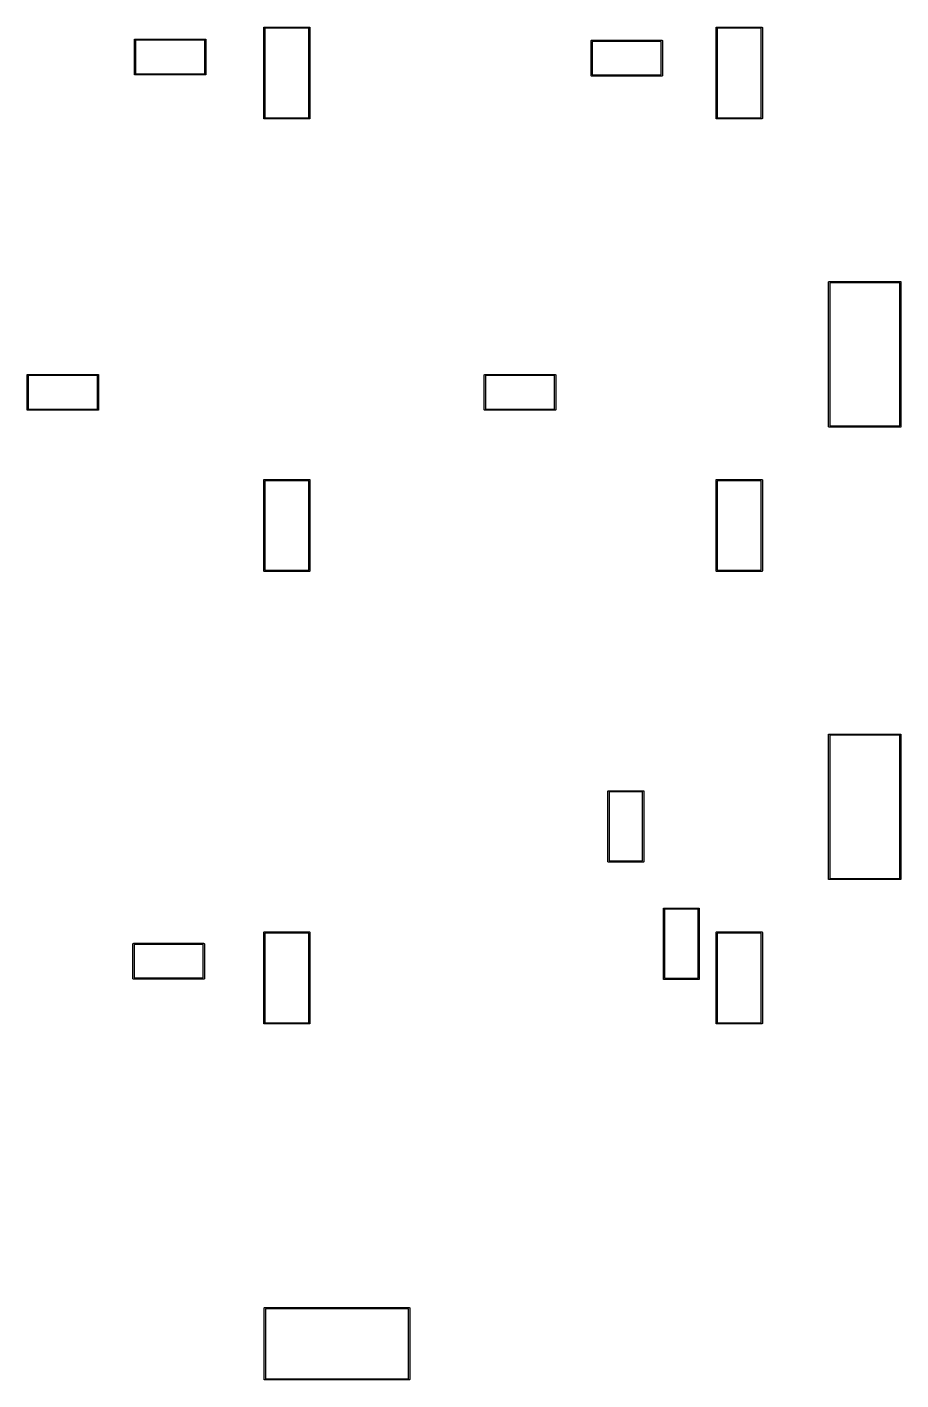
# Model space of a CAD drawing. Extents: x 41 to 131, y -189 to -66.
# Drawn here: x 94.3 to 131.1, y -188.8 to -131.9 of the extents above; entities that cross this region are included whole.
import ezdxf

# ---------------------------------------------------------------- set-up
doc = ezdxf.new("R2010")
doc.units = 0
doc.layers.add('BLACK', color=7, linetype='CONTINUOUS')

msp = doc.modelspace()

# ---------------------------------------------------------------- linework, layer by layer
at = {"layer": 'BLACK', "linetype": 'CONTINUOUS'}
for p, q in [((104.23, -131.913), (104.231, -131.908)), ((104.23, -131.914), (104.23, -131.913)), ((104.23, -135.731), (104.23, -131.914)), ((104.231, -131.908), (104.232, -131.903)), ((104.232, -131.903), (104.234, -131.899)), ((104.234, -131.899), (104.237, -131.895)), ((104.237, -131.895), (104.241, -131.892)), ((104.241, -131.892), (104.246, -131.889)), ((104.246, -131.889), (104.25, -131.888)), ((104.25, -131.888), (104.254, -131.888)), ((104.254, -131.888), (104.255, -131.888)), ((104.255, -131.888), (104.256, -131.888)), ((104.256, -131.888), (106.154, -131.888)), ((104.28, -131.938), (104.28, -135.708)), ((106.13, -131.938), (104.28, -131.938)), ((106.13, -135.708), (106.13, -131.938)), ((106.154, -131.888), (106.155, -131.888)), ((106.155, -131.888), (106.156, -131.888)), ((106.156, -131.888), (106.156, -131.888)), ((106.156, -131.888), (106.16, -131.888)), ((106.16, -131.888), (106.165, -131.889)), ((106.165, -131.889), (106.169, -131.892)), ((106.169, -131.892), (106.173, -131.895)), ((106.173, -131.895), (106.176, -131.899)), ((106.176, -131.899), (106.178, -131.903)), ((106.178, -131.903), (106.18, -131.908)), ((106.18, -131.908), (106.18, -131.913)), ((106.18, -131.913), (106.18, -131.914)), ((106.18, -131.914), (106.18, -135.732)), ((123.28, -131.913), (123.281, -131.908)), ((123.28, -131.914), (123.28, -131.913)), ((123.28, -135.731), (123.28, -131.914)), ((123.281, -131.908), (123.282, -131.903)), ((123.282, -131.903), (123.284, -131.899)), ((123.284, -131.899), (123.287, -131.895)), ((123.287, -131.895), (123.291, -131.892)), ((123.291, -131.892), (123.296, -131.889)), ((123.296, -131.889), (123.3, -131.888)), ((123.3, -131.888), (123.304, -131.888)), ((123.304, -131.888), (123.305, -131.888)), ((123.305, -131.888), (123.306, -131.888)), ((123.306, -131.888), (125.204, -131.888)), ((123.33, -131.938), (123.33, -135.708)), ((125.18, -131.938), (123.33, -131.938)), ((125.18, -135.708), (125.18, -131.938)), ((125.204, -131.888), (125.205, -131.888)), ((125.205, -131.888), (125.206, -131.888)), ((125.206, -131.888), (125.206, -131.888)), ((125.206, -131.888), (125.21, -131.888)), ((125.21, -131.888), (125.215, -131.889)), ((125.215, -131.889), (125.219, -131.892)), ((125.219, -131.892), (125.223, -131.895)), ((125.223, -131.895), (125.226, -131.899)), ((125.226, -131.899), (125.228, -131.903)), ((125.228, -131.903), (125.23, -131.908)), ((125.23, -131.908), (125.23, -131.913)), ((125.23, -131.913), (125.23, -131.914)), ((125.23, -131.914), (125.23, -135.732)), ((98.7865, -132.417), (98.787, -132.412)), ((98.7866, -132.418), (98.7865, -132.417)), ((98.7866, -133.876), (98.7866, -132.418)), ((98.787, -132.412), (98.7884, -132.407)), ((98.7884, -132.407), (98.7907, -132.403)), ((98.7907, -132.403), (98.7938, -132.399)), ((98.7938, -132.399), (98.7976, -132.396)), ((98.7976, -132.396), (98.802, -132.394)), ((98.802, -132.394), (98.8067, -132.392)), ((98.8067, -132.392), (98.8104, -132.392)), ((98.8104, -132.392), (98.8116, -132.392)), ((98.8116, -132.392), (98.8128, -132.392)), ((98.8128, -132.392), (101.77, -132.392)), ((98.8366, -132.442), (98.8366, -133.852)), ((101.747, -132.442), (98.8366, -132.442)), ((101.747, -133.852), (101.747, -132.442)), ((101.77, -132.392), (101.772, -132.392)), ((101.772, -132.392), (101.773, -132.392)), ((101.773, -132.392), (101.777, -132.392)), ((101.777, -132.392), (101.781, -132.394)), ((101.781, -132.394), (101.786, -132.396)), ((101.786, -132.396), (101.789, -132.399)), ((101.789, -132.399), (101.792, -132.403)), ((101.792, -132.403), (101.795, -132.407)), ((101.795, -132.407), (101.796, -132.412)), ((101.796, -132.412), (101.797, -132.417)), ((101.797, -132.417), (101.797, -132.418)), ((101.797, -132.418), (101.797, -133.876)), ((118.015, -132.463), (118.016, -132.458)), ((118.015, -132.468), (118.015, -132.463)), ((118.015, -132.469), (118.015, -132.468)), ((118.015, -133.926), (118.015, -132.469)), ((118.016, -132.458), (118.019, -132.454)), ((118.019, -132.454), (118.022, -132.45)), ((118.022, -132.45), (118.026, -132.447)), ((118.026, -132.447), (118.03, -132.444)), ((118.03, -132.444), (118.035, -132.443)), ((118.035, -132.443), (118.038, -132.443)), ((118.038, -132.443), (118.04, -132.442)), ((118.04, -132.442), (118.041, -132.443)), ((118.041, -132.443), (120.998, -132.443)), ((118.065, -132.493), (118.065, -133.903)), ((120.975, -132.493), (118.065, -132.493)), ((120.975, -133.903), (120.975, -132.493)), ((120.998, -132.443), (121, -132.442)), ((121, -132.442), (121.001, -132.443)), ((121.001, -132.443), (121.005, -132.443)), ((121.005, -132.443), (121.009, -132.444)), ((121.009, -132.444), (121.014, -132.447)), ((121.014, -132.447), (121.017, -132.45)), ((121.017, -132.45), (121.021, -132.454)), ((121.021, -132.454), (121.023, -132.458)), ((121.023, -132.458), (121.024, -132.463)), ((121.024, -132.463), (121.025, -132.468)), ((121.025, -132.468), (121.025, -132.469)), ((121.025, -132.469), (121.025, -133.926)), ((98.8366, -133.852), (101.747, -133.852)), ((98.7865, -133.877), (98.7866, -133.876)), ((98.787, -133.882), (98.7865, -133.877)), ((98.7884, -133.886), (98.787, -133.882)), ((98.7907, -133.891), (98.7884, -133.886)), ((98.7938, -133.895), (98.7907, -133.891)), ((98.7976, -133.898), (98.7938, -133.895)), ((98.802, -133.9), (98.7976, -133.898)), ((98.8067, -133.901), (98.802, -133.9)), ((98.8104, -133.902), (98.8067, -133.901)), ((98.8116, -133.902), (98.8104, -133.902)), ((98.8104, -133.902), (98.8104, -133.902)), ((98.8128, -133.902), (98.8116, -133.902)), ((101.77, -133.902), (98.8128, -133.902)), ((101.772, -133.902), (101.77, -133.902)), ((101.773, -133.902), (101.772, -133.902)), ((101.777, -133.901), (101.773, -133.902)), ((101.773, -133.902), (101.773, -133.902)), ((101.781, -133.9), (101.777, -133.901)), ((101.786, -133.898), (101.781, -133.9)), ((101.789, -133.895), (101.786, -133.898)), ((101.792, -133.891), (101.789, -133.895)), ((101.795, -133.886), (101.792, -133.891)), ((101.796, -133.882), (101.795, -133.886)), ((101.797, -133.877), (101.796, -133.882)), ((101.797, -133.876), (101.797, -133.877)), ((118.015, -133.928), (118.015, -133.926)), ((118.015, -133.933), (118.015, -133.928)), ((118.016, -133.937), (118.015, -133.933)), ((118.019, -133.942), (118.016, -133.937)), ((118.022, -133.945), (118.019, -133.942)), ((118.026, -133.948), (118.022, -133.945)), ((118.03, -133.951), (118.026, -133.948)), ((118.035, -133.952), (118.03, -133.951)), ((118.038, -133.953), (118.035, -133.952)), ((118.04, -133.953), (118.038, -133.953)), ((118.038, -133.953), (118.038, -133.953)), ((118.041, -133.953), (118.04, -133.953)), ((120.998, -133.953), (118.041, -133.953)), ((118.065, -133.903), (120.975, -133.903)), ((121, -133.953), (120.998, -133.953)), ((121.001, -133.953), (121, -133.953)), ((121.005, -133.952), (121.001, -133.953)), ((121.001, -133.953), (121.001, -133.953)), ((121.009, -133.951), (121.005, -133.952)), ((121.014, -133.948), (121.009, -133.951)), ((121.017, -133.945), (121.014, -133.948)), ((121.021, -133.942), (121.017, -133.945)), ((121.023, -133.937), (121.021, -133.942)), ((121.024, -133.933), (121.023, -133.937)), ((121.025, -133.928), (121.024, -133.933)), ((121.025, -133.926), (121.025, -133.928)), ((104.23, -135.733), (104.23, -135.731)), ((104.231, -135.738), (104.23, -135.733)), ((104.232, -135.742), (104.231, -135.738)), ((104.234, -135.747), (104.232, -135.742)), ((104.237, -135.75), (104.234, -135.747)), ((104.241, -135.754), (104.237, -135.75)), ((104.246, -135.756), (104.241, -135.754)), ((104.25, -135.757), (104.246, -135.756)), ((104.254, -135.758), (104.25, -135.757)), ((104.255, -135.758), (104.254, -135.758)), ((104.254, -135.758), (104.254, -135.758)), ((104.256, -135.758), (104.255, -135.758)), ((106.154, -135.758), (104.256, -135.758)), ((104.28, -135.708), (106.13, -135.708)), ((106.155, -135.758), (106.154, -135.758)), ((106.16, -135.757), (106.155, -135.758)), ((106.165, -135.756), (106.16, -135.757)), ((106.169, -135.754), (106.165, -135.756)), ((106.173, -135.75), (106.169, -135.754)), ((106.176, -135.747), (106.173, -135.75)), ((106.178, -135.742), (106.176, -135.747)), ((106.18, -135.738), (106.178, -135.742)), ((106.18, -135.732), (106.18, -135.733)), ((106.18, -135.733), (106.18, -135.733)), ((106.18, -135.733), (106.18, -135.734)), ((106.18, -135.734), (106.18, -135.738)), ((123.28, -135.733), (123.28, -135.731)), ((123.281, -135.738), (123.28, -135.733)), ((123.282, -135.742), (123.281, -135.738)), ((123.284, -135.747), (123.282, -135.742)), ((123.287, -135.75), (123.284, -135.747)), ((123.291, -135.754), (123.287, -135.75)), ((123.296, -135.756), (123.291, -135.754)), ((123.3, -135.757), (123.296, -135.756)), ((123.304, -135.758), (123.3, -135.757)), ((123.305, -135.758), (123.304, -135.758)), ((123.304, -135.758), (123.304, -135.758)), ((123.306, -135.758), (123.305, -135.758)), ((125.204, -135.758), (123.306, -135.758)), ((123.33, -135.708), (125.18, -135.708)), ((125.205, -135.758), (125.204, -135.758)), ((125.21, -135.757), (125.205, -135.758)), ((125.215, -135.756), (125.21, -135.757)), ((125.219, -135.754), (125.215, -135.756)), ((125.223, -135.75), (125.219, -135.754)), ((125.226, -135.747), (125.223, -135.75)), ((125.228, -135.742), (125.226, -135.747)), ((125.23, -135.738), (125.228, -135.742)), ((125.23, -135.732), (125.23, -135.733)), ((125.23, -135.733), (125.23, -135.733)), ((125.23, -135.733), (125.23, -135.734)), ((125.23, -135.734), (125.23, -135.738)), ((128.015, -142.624), (128.017, -142.619)), ((128.015, -142.629), (128.015, -142.624)), ((128.015, -142.63), (128.015, -142.629)), ((128.015, -148.708), (128.015, -142.63)), ((128.017, -142.619), (128.019, -142.615)), ((128.019, -142.615), (128.022, -142.611)), ((128.022, -142.611), (128.026, -142.608)), ((128.026, -142.608), (128.03, -142.606)), ((128.03, -142.606), (128.035, -142.604)), ((128.035, -142.604), (128.039, -142.604)), ((128.039, -142.604), (128.039, -142.604)), ((128.039, -142.604), (128.04, -142.604)), ((128.04, -142.604), (128.041, -142.604)), ((128.041, -142.604), (131.039, -142.604)), ((128.065, -142.654), (128.065, -148.684)), ((131.015, -142.654), (128.065, -142.654)), ((131.015, -148.684), (131.015, -142.654)), ((131.039, -142.604), (131.04, -142.604)), ((131.04, -142.604), (131.041, -142.604)), ((131.041, -142.604), (131.045, -142.604)), ((131.045, -142.604), (131.05, -142.606)), ((131.05, -142.606), (131.054, -142.608)), ((131.054, -142.608), (131.058, -142.611)), ((131.058, -142.611), (131.061, -142.615)), ((131.061, -142.615), (131.063, -142.619)), ((131.063, -142.619), (131.065, -142.624)), ((131.065, -142.624), (131.065, -142.629)), ((131.065, -142.629), (131.065, -142.63)), ((131.065, -142.63), (131.065, -148.708)), ((94.2659, -146.539), (94.2664, -146.534)), ((94.266, -146.54), (94.2659, -146.539)), ((94.266, -147.998), (94.266, -146.54)), ((94.2664, -146.534), (94.2678, -146.53)), ((94.2678, -146.53), (94.2701, -146.525)), ((94.2701, -146.525), (94.2732, -146.521)), ((94.2732, -146.521), (94.277, -146.518)), ((94.277, -146.518), (94.2814, -146.516)), ((94.2814, -146.516), (94.2861, -146.515)), ((94.2861, -146.515), (94.2898, -146.514)), ((94.2898, -146.514), (94.291, -146.514)), ((94.291, -146.514), (94.2922, -146.514)), ((94.2922, -146.514), (97.2498, -146.514)), ((94.316, -146.564), (94.316, -147.974)), ((97.226, -146.564), (94.316, -146.564)), ((97.226, -147.974), (97.226, -146.564)), ((97.2498, -146.514), (97.251, -146.514)), ((97.251, -146.514), (97.2522, -146.514)), ((97.2522, -146.514), (97.2559, -146.515)), ((97.2559, -146.515), (97.2606, -146.516)), ((97.2606, -146.516), (97.265, -146.518)), ((97.265, -146.518), (97.2688, -146.521)), ((97.2688, -146.521), (97.2719, -146.525)), ((97.2719, -146.525), (97.2742, -146.53)), ((97.2742, -146.53), (97.2756, -146.534)), ((97.2756, -146.534), (97.2761, -146.539)), ((97.2761, -146.539), (97.276, -146.54)), ((97.276, -146.54), (97.276, -147.998)), ((113.519, -146.539), (113.52, -146.534)), ((113.519, -146.54), (113.519, -146.539)), ((113.519, -147.998), (113.519, -146.54)), ((113.52, -146.534), (113.521, -146.53)), ((113.521, -146.53), (113.523, -146.525)), ((113.523, -146.525), (113.526, -146.521)), ((113.526, -146.521), (113.53, -146.518)), ((113.53, -146.518), (113.535, -146.516)), ((113.535, -146.516), (113.539, -146.515)), ((113.539, -146.515), (113.543, -146.514)), ((113.543, -146.514), (113.544, -146.514)), ((113.544, -146.514), (113.545, -146.514)), ((113.545, -146.514), (116.503, -146.514)), ((113.569, -146.564), (113.569, -147.974)), ((116.479, -146.564), (113.569, -146.564)), ((116.479, -147.974), (116.479, -146.564)), ((116.503, -146.514), (116.504, -146.514)), ((116.504, -146.514), (116.505, -146.514)), ((116.505, -146.514), (116.509, -146.515)), ((116.509, -146.515), (116.514, -146.516)), ((116.514, -146.516), (116.518, -146.518)), ((116.518, -146.518), (116.522, -146.521)), ((116.522, -146.521), (116.525, -146.525)), ((116.525, -146.525), (116.527, -146.53)), ((116.527, -146.53), (116.529, -146.534)), ((116.529, -146.534), (116.529, -146.539)), ((116.529, -146.539), (116.529, -146.54)), ((116.529, -146.54), (116.529, -147.998)), ((94.2659, -147.999), (94.266, -147.998)), ((94.2664, -148.004), (94.2659, -147.999)), ((94.2678, -148.009), (94.2664, -148.004)), ((94.2701, -148.013), (94.2678, -148.009)), ((94.2732, -148.017), (94.2701, -148.013)), ((94.277, -148.02), (94.2732, -148.017)), ((94.2814, -148.022), (94.277, -148.02)), ((94.2861, -148.024), (94.2814, -148.022)), ((94.2898, -148.024), (94.2861, -148.024)), ((94.291, -148.024), (94.2898, -148.024)), ((94.2898, -148.024), (94.2898, -148.024)), ((94.2922, -148.024), (94.291, -148.024)), ((97.2498, -148.024), (94.2922, -148.024)), ((94.316, -147.974), (97.226, -147.974)), ((97.251, -148.024), (97.2498, -148.024)), ((97.2522, -148.024), (97.251, -148.024)), ((97.2559, -148.024), (97.2522, -148.024)), ((97.2522, -148.024), (97.2522, -148.024)), ((97.2606, -148.022), (97.2559, -148.024)), ((97.265, -148.02), (97.2606, -148.022)), ((97.2688, -148.017), (97.265, -148.02)), ((97.2719, -148.013), (97.2688, -148.017)), ((97.2742, -148.009), (97.2719, -148.013)), ((97.2756, -148.004), (97.2742, -148.009)), ((97.2761, -147.999), (97.2756, -148.004)), ((97.276, -147.998), (97.2761, -147.999)), ((113.519, -147.999), (113.519, -147.998)), ((113.52, -148.004), (113.519, -147.999)), ((113.521, -148.009), (113.52, -148.004)), ((113.523, -148.013), (113.521, -148.009)), ((113.526, -148.017), (113.523, -148.013)), ((113.53, -148.02), (113.526, -148.017)), ((113.535, -148.022), (113.53, -148.02)), ((113.539, -148.024), (113.535, -148.022)), ((113.543, -148.024), (113.539, -148.024)), ((113.544, -148.024), (113.543, -148.024)), ((113.543, -148.024), (113.543, -148.024)), ((113.545, -148.024), (113.544, -148.024)), ((116.503, -148.024), (113.545, -148.024)), ((113.569, -147.974), (116.479, -147.974)), ((116.504, -148.024), (116.503, -148.024)), ((116.505, -148.024), (116.504, -148.024)), ((116.509, -148.024), (116.505, -148.024)), ((116.505, -148.024), (116.505, -148.024)), ((116.514, -148.022), (116.509, -148.024)), ((116.518, -148.02), (116.514, -148.022)), ((116.522, -148.017), (116.518, -148.02)), ((116.525, -148.013), (116.522, -148.017)), ((116.527, -148.009), (116.525, -148.013)), ((116.529, -148.004), (116.527, -148.009)), ((116.529, -147.998), (116.529, -147.999)), ((116.529, -147.999), (116.529, -148.004)), ((128.015, -148.709), (128.015, -148.708)), ((128.015, -148.714), (128.015, -148.709)), ((128.017, -148.719), (128.015, -148.714)), ((128.019, -148.723), (128.017, -148.719)), ((128.022, -148.727), (128.019, -148.723)), ((128.026, -148.73), (128.022, -148.727)), ((128.03, -148.732), (128.026, -148.73)), ((128.035, -148.734), (128.03, -148.732)), ((128.04, -148.734), (128.035, -148.734)), ((128.041, -148.734), (128.04, -148.734)), ((131.039, -148.734), (128.041, -148.734)), ((128.065, -148.684), (131.015, -148.684)), ((131.04, -148.734), (131.039, -148.734)), ((131.041, -148.734), (131.04, -148.734)), ((131.045, -148.734), (131.041, -148.734)), ((131.041, -148.734), (131.041, -148.734)), ((131.05, -148.732), (131.045, -148.734)), ((131.054, -148.73), (131.05, -148.732)), ((131.058, -148.727), (131.054, -148.73)), ((131.061, -148.723), (131.058, -148.727)), ((131.063, -148.719), (131.061, -148.723)), ((131.065, -148.714), (131.063, -148.719)), ((131.065, -148.708), (131.065, -148.709)), ((131.065, -148.709), (131.065, -148.714)), ((104.232, -150.953), (104.234, -150.949)), ((104.234, -150.949), (104.237, -150.945)), ((104.237, -150.945), (104.241, -150.942)), ((104.241, -150.942), (104.246, -150.939)), ((104.246, -150.939), (104.25, -150.938)), ((104.25, -150.938), (104.254, -150.938)), ((104.254, -150.938), (104.255, -150.938)), ((104.255, -150.938), (104.256, -150.938)), ((104.256, -150.938), (106.154, -150.938)), ((106.154, -150.938), (106.155, -150.938)), ((106.155, -150.938), (106.156, -150.938)), ((106.156, -150.938), (106.156, -150.938)), ((106.156, -150.938), (106.16, -150.938)), ((106.16, -150.938), (106.165, -150.939)), ((106.165, -150.939), (106.169, -150.942)), ((106.169, -150.942), (106.173, -150.945)), ((106.173, -150.945), (106.176, -150.949)), ((106.176, -150.949), (106.178, -150.953)), ((123.282, -150.953), (123.284, -150.949)), ((123.284, -150.949), (123.287, -150.945)), ((123.287, -150.945), (123.291, -150.942)), ((123.291, -150.942), (123.296, -150.939)), ((123.296, -150.939), (123.3, -150.938)), ((123.3, -150.938), (123.304, -150.938)), ((123.304, -150.938), (123.305, -150.938)), ((123.305, -150.938), (123.306, -150.938)), ((123.306, -150.938), (125.204, -150.938)), ((125.204, -150.938), (125.205, -150.938)), ((125.205, -150.938), (125.206, -150.938)), ((125.206, -150.938), (125.206, -150.938)), ((125.206, -150.938), (125.21, -150.938)), ((125.21, -150.938), (125.215, -150.939)), ((125.215, -150.939), (125.219, -150.942)), ((125.219, -150.942), (125.223, -150.945)), ((125.223, -150.945), (125.226, -150.949)), ((125.226, -150.949), (125.228, -150.953)), ((104.23, -150.963), (104.231, -150.958)), ((104.23, -150.964), (104.23, -150.963)), ((104.23, -154.781), (104.23, -150.964)), ((104.231, -150.958), (104.232, -150.953)), ((104.28, -150.988), (104.28, -154.758)), ((106.13, -150.988), (104.28, -150.988)), ((106.13, -154.758), (106.13, -150.988)), ((106.178, -150.953), (106.18, -150.958)), ((106.18, -150.958), (106.18, -150.963)), ((106.18, -150.963), (106.18, -150.964)), ((106.18, -150.964), (106.18, -154.782)), ((123.28, -150.963), (123.281, -150.958)), ((123.28, -150.964), (123.28, -150.963)), ((123.28, -154.781), (123.28, -150.964)), ((123.281, -150.958), (123.282, -150.953)), ((123.33, -150.988), (123.33, -154.758)), ((125.18, -150.988), (123.33, -150.988)), ((125.18, -154.758), (125.18, -150.988)), ((125.228, -150.953), (125.23, -150.958)), ((125.23, -150.958), (125.23, -150.963)), ((125.23, -150.963), (125.23, -150.964)), ((125.23, -150.964), (125.23, -154.782)), ((104.23, -154.783), (104.23, -154.781)), ((104.231, -154.788), (104.23, -154.783)), ((104.232, -154.792), (104.231, -154.788)), ((104.234, -154.797), (104.232, -154.792)), ((104.237, -154.8), (104.234, -154.797)), ((104.241, -154.804), (104.237, -154.8)), ((104.246, -154.806), (104.241, -154.804)), ((104.25, -154.807), (104.246, -154.806)), ((104.254, -154.808), (104.25, -154.807)), ((104.255, -154.808), (104.254, -154.808)), ((104.254, -154.808), (104.254, -154.808)), ((104.256, -154.808), (104.255, -154.808)), ((106.154, -154.808), (104.256, -154.808)), ((104.28, -154.758), (106.13, -154.758)), ((106.155, -154.808), (106.154, -154.808)), ((106.16, -154.807), (106.155, -154.808)), ((106.165, -154.806), (106.16, -154.807)), ((106.169, -154.804), (106.165, -154.806)), ((106.173, -154.8), (106.169, -154.804)), ((106.176, -154.797), (106.173, -154.8)), ((106.178, -154.792), (106.176, -154.797)), ((106.18, -154.788), (106.178, -154.792)), ((106.18, -154.782), (106.18, -154.783)), ((106.18, -154.783), (106.18, -154.783)), ((106.18, -154.783), (106.18, -154.784)), ((106.18, -154.784), (106.18, -154.788)), ((123.28, -154.783), (123.28, -154.781)), ((123.281, -154.788), (123.28, -154.783)), ((123.282, -154.792), (123.281, -154.788)), ((123.284, -154.797), (123.282, -154.792)), ((123.287, -154.8), (123.284, -154.797)), ((123.291, -154.804), (123.287, -154.8)), ((123.296, -154.806), (123.291, -154.804)), ((123.3, -154.807), (123.296, -154.806)), ((123.304, -154.808), (123.3, -154.807)), ((123.305, -154.808), (123.304, -154.808)), ((123.304, -154.808), (123.304, -154.808)), ((123.306, -154.808), (123.305, -154.808)), ((125.204, -154.808), (123.306, -154.808)), ((123.33, -154.758), (125.18, -154.758)), ((125.205, -154.808), (125.204, -154.808)), ((125.21, -154.807), (125.205, -154.808)), ((125.215, -154.806), (125.21, -154.807)), ((125.219, -154.804), (125.215, -154.806)), ((125.223, -154.8), (125.219, -154.804)), ((125.226, -154.797), (125.223, -154.8)), ((125.228, -154.792), (125.226, -154.797)), ((125.23, -154.788), (125.228, -154.792)), ((125.23, -154.782), (125.23, -154.783)), ((125.23, -154.783), (125.23, -154.783)), ((125.23, -154.783), (125.23, -154.784)), ((125.23, -154.784), (125.23, -154.788)), ((128.015, -161.674), (128.017, -161.669)), ((128.015, -161.679), (128.015, -161.674)), ((128.015, -161.68), (128.015, -161.679)), ((128.015, -167.758), (128.015, -161.68)), ((128.017, -161.669), (128.019, -161.665)), ((128.019, -161.665), (128.022, -161.661)), ((128.022, -161.661), (128.026, -161.658)), ((128.026, -161.658), (128.03, -161.656)), ((128.03, -161.656), (128.035, -161.654)), ((128.035, -161.654), (128.039, -161.654)), ((128.039, -161.654), (128.039, -161.654)), ((128.039, -161.654), (128.04, -161.654)), ((128.04, -161.654), (128.041, -161.654)), ((128.041, -161.654), (131.039, -161.654)), ((128.065, -161.704), (128.065, -167.734)), ((131.015, -161.704), (128.065, -161.704)), ((131.015, -167.734), (131.015, -161.704)), ((131.039, -161.654), (131.04, -161.654)), ((131.04, -161.654), (131.041, -161.654)), ((131.041, -161.654), (131.045, -161.654)), ((131.045, -161.654), (131.05, -161.656)), ((131.05, -161.656), (131.054, -161.658)), ((131.054, -161.658), (131.058, -161.661)), ((131.058, -161.661), (131.061, -161.665)), ((131.061, -161.665), (131.063, -161.669)), ((131.063, -161.669), (131.065, -161.674)), ((131.065, -161.674), (131.065, -161.679)), ((131.065, -161.679), (131.065, -161.68)), ((131.065, -161.68), (131.065, -167.758)), ((118.731, -164.051), (118.734, -164.047)), ((118.734, -164.047), (118.738, -164.044)), ((118.738, -164.044), (118.742, -164.042)), ((118.742, -164.042), (118.747, -164.04)), ((118.747, -164.04), (118.75, -164.04)), ((118.75, -164.04), (118.752, -164.04)), ((118.752, -164.04), (118.753, -164.04)), ((118.753, -164.04), (120.21, -164.04)), ((120.21, -164.04), (120.212, -164.04)), ((120.212, -164.04), (120.213, -164.04)), ((120.213, -164.04), (120.217, -164.04)), ((120.217, -164.04), (120.221, -164.042)), ((120.221, -164.042), (120.226, -164.044)), ((120.226, -164.044), (120.229, -164.047)), ((120.229, -164.047), (120.232, -164.051)), ((118.726, -164.065), (118.727, -164.06)), ((118.727, -164.066), (118.726, -164.065)), ((118.727, -164.06), (118.728, -164.055)), ((118.727, -167.024), (118.727, -164.066)), ((118.728, -164.055), (118.731, -164.051)), ((118.777, -164.09), (118.777, -167)), ((120.187, -164.09), (118.777, -164.09)), ((120.187, -167), (120.187, -164.09)), ((120.232, -164.051), (120.235, -164.055)), ((120.235, -164.055), (120.236, -164.06)), ((120.236, -164.06), (120.237, -164.065)), ((120.237, -164.065), (120.237, -164.066)), ((120.237, -164.066), (120.237, -167.024)), ((118.726, -167.025), (118.727, -167.024)), ((118.727, -167.03), (118.726, -167.025)), ((118.728, -167.035), (118.727, -167.03)), ((118.731, -167.039), (118.728, -167.035)), ((118.734, -167.043), (118.731, -167.039)), ((118.738, -167.046), (118.734, -167.043)), ((118.742, -167.048), (118.738, -167.046)), ((118.747, -167.05), (118.742, -167.048)), ((118.75, -167.05), (118.747, -167.05)), ((118.752, -167.05), (118.75, -167.05)), ((118.75, -167.05), (118.75, -167.05)), ((118.753, -167.05), (118.752, -167.05)), ((120.21, -167.05), (118.753, -167.05)), ((118.777, -167), (120.187, -167)), ((120.212, -167.05), (120.21, -167.05)), ((120.213, -167.05), (120.212, -167.05)), ((120.217, -167.05), (120.213, -167.05)), ((120.213, -167.05), (120.213, -167.05)), ((120.221, -167.048), (120.217, -167.05)), ((120.226, -167.046), (120.221, -167.048)), ((120.229, -167.043), (120.226, -167.046)), ((120.232, -167.039), (120.229, -167.043)), ((120.235, -167.035), (120.232, -167.039)), ((120.236, -167.03), (120.235, -167.035)), ((120.237, -167.025), (120.236, -167.03)), ((120.237, -167.024), (120.237, -167.025)), ((128.015, -167.759), (128.015, -167.758)), ((128.015, -167.764), (128.015, -167.759)), ((128.017, -167.769), (128.015, -167.764)), ((128.019, -167.773), (128.017, -167.769)), ((128.022, -167.777), (128.019, -167.773)), ((128.026, -167.78), (128.022, -167.777)), ((128.03, -167.782), (128.026, -167.78)), ((128.035, -167.784), (128.03, -167.782)), ((128.04, -167.784), (128.035, -167.784)), ((128.041, -167.784), (128.04, -167.784)), ((131.039, -167.784), (128.041, -167.784)), ((128.065, -167.734), (131.015, -167.734)), ((131.04, -167.784), (131.039, -167.784)), ((131.041, -167.784), (131.04, -167.784)), ((131.045, -167.784), (131.041, -167.784)), ((131.041, -167.784), (131.041, -167.784)), ((131.05, -167.782), (131.045, -167.784)), ((131.054, -167.78), (131.05, -167.782)), ((131.058, -167.777), (131.054, -167.78)), ((131.061, -167.773), (131.058, -167.777)), ((131.063, -167.769), (131.061, -167.773)), ((131.065, -167.764), (131.063, -167.769)), ((131.065, -167.758), (131.065, -167.759)), ((131.065, -167.759), (131.065, -167.764)), ((121.063, -169.005), (121.064, -169)), ((121.063, -169.006), (121.063, -169.005)), ((121.063, -171.964), (121.063, -169.006)), ((121.064, -169), (121.065, -168.995)), ((121.065, -168.995), (121.068, -168.991)), ((121.068, -168.991), (121.071, -168.987)), ((121.071, -168.987), (121.074, -168.984)), ((121.074, -168.984), (121.079, -168.982)), ((121.079, -168.982), (121.083, -168.98)), ((121.083, -168.98), (121.087, -168.98)), ((121.087, -168.98), (121.088, -168.98)), ((121.088, -168.98), (121.09, -168.98)), ((121.09, -168.98), (122.547, -168.98)), ((121.113, -169.03), (121.113, -171.94)), ((122.523, -169.03), (121.113, -169.03)), ((122.523, -171.94), (122.523, -169.03)), ((122.547, -168.98), (122.548, -168.98)), ((122.548, -168.98), (122.55, -168.98)), ((122.55, -168.98), (122.553, -168.98)), ((122.553, -168.98), (122.558, -168.982)), ((122.558, -168.982), (122.562, -168.984)), ((122.562, -168.984), (122.566, -168.987)), ((122.566, -168.987), (122.569, -168.991)), ((122.569, -168.991), (122.572, -168.995)), ((122.572, -168.995), (122.573, -169)), ((122.573, -169), (122.574, -169.005)), ((122.574, -169.005), (122.573, -169.006)), ((122.573, -169.006), (122.573, -171.964)), ((104.23, -170.013), (104.231, -170.008)), ((104.23, -170.014), (104.23, -170.013)), ((104.23, -173.831), (104.23, -170.014)), ((104.231, -170.008), (104.232, -170.003)), ((104.232, -170.003), (104.234, -169.999)), ((104.234, -169.999), (104.237, -169.995)), ((104.237, -169.995), (104.241, -169.992)), ((104.241, -169.992), (104.246, -169.989)), ((104.246, -169.989), (104.25, -169.988)), ((104.25, -169.988), (104.254, -169.988)), ((104.254, -169.988), (104.255, -169.988)), ((104.255, -169.988), (104.256, -169.988)), ((104.256, -169.988), (106.154, -169.988)), ((104.28, -170.038), (104.28, -173.808)), ((106.13, -170.038), (104.28, -170.038)), ((106.13, -173.808), (106.13, -170.038)), ((106.154, -169.988), (106.155, -169.988)), ((106.155, -169.988), (106.156, -169.988)), ((106.156, -169.988), (106.156, -169.988)), ((106.156, -169.988), (106.16, -169.988)), ((106.16, -169.988), (106.165, -169.989)), ((106.165, -169.989), (106.169, -169.992)), ((106.169, -169.992), (106.173, -169.995)), ((106.173, -169.995), (106.176, -169.999)), ((106.176, -169.999), (106.178, -170.003)), ((106.178, -170.003), (106.18, -170.008)), ((106.18, -170.008), (106.18, -170.013)), ((106.18, -170.013), (106.18, -170.014)), ((106.18, -170.014), (106.18, -173.832)), ((123.28, -170.013), (123.281, -170.008)), ((123.28, -170.014), (123.28, -170.013)), ((123.28, -173.831), (123.28, -170.014)), ((123.281, -170.008), (123.282, -170.003)), ((123.282, -170.003), (123.284, -169.999)), ((123.284, -169.999), (123.287, -169.995)), ((123.287, -169.995), (123.291, -169.992)), ((123.291, -169.992), (123.296, -169.989)), ((123.296, -169.989), (123.3, -169.988)), ((123.3, -169.988), (123.304, -169.988)), ((123.304, -169.988), (123.305, -169.988)), ((123.305, -169.988), (123.306, -169.988)), ((123.306, -169.988), (125.204, -169.988)), ((123.33, -170.038), (123.33, -173.808)), ((125.18, -170.038), (123.33, -170.038)), ((125.18, -173.808), (125.18, -170.038)), ((125.204, -169.988), (125.205, -169.988)), ((125.205, -169.988), (125.206, -169.988)), ((125.206, -169.988), (125.206, -169.988)), ((125.206, -169.988), (125.21, -169.988)), ((125.21, -169.988), (125.215, -169.989)), ((125.215, -169.989), (125.219, -169.992)), ((125.219, -169.992), (125.223, -169.995)), ((125.223, -169.995), (125.226, -169.999)), ((125.226, -169.999), (125.228, -170.003)), ((125.228, -170.003), (125.23, -170.008)), ((125.23, -170.008), (125.23, -170.013)), ((125.23, -170.013), (125.23, -170.014)), ((125.23, -170.014), (125.23, -173.832)), ((98.7233, -170.491), (98.7238, -170.486)), ((98.7234, -170.493), (98.7233, -170.491)), ((98.7234, -171.95), (98.7234, -170.493)), ((98.7238, -170.486), (98.7252, -170.482)), ((98.7252, -170.482), (98.7275, -170.477)), ((98.7275, -170.477), (98.7306, -170.474)), ((98.7306, -170.474), (98.7344, -170.471)), ((98.7344, -170.471), (98.7388, -170.468)), ((98.7388, -170.468), (98.7435, -170.467)), ((98.7435, -170.467), (98.7472, -170.466)), ((98.7472, -170.466), (98.7484, -170.466)), ((98.7484, -170.466), (98.7496, -170.466)), ((98.7496, -170.466), (101.707, -170.466)), ((98.7734, -170.516), (98.7734, -171.926)), ((101.683, -170.516), (98.7734, -170.516)), ((101.683, -171.926), (101.683, -170.516)), ((101.707, -170.466), (101.708, -170.466)), ((101.708, -170.466), (101.71, -170.466)), ((101.71, -170.466), (101.713, -170.467)), ((101.713, -170.467), (101.718, -170.468)), ((101.718, -170.468), (101.722, -170.471)), ((101.722, -170.471), (101.726, -170.474)), ((101.726, -170.474), (101.729, -170.477)), ((101.729, -170.477), (101.732, -170.482)), ((101.732, -170.482), (101.733, -170.486)), ((101.733, -170.486), (101.734, -170.491)), ((101.734, -170.491), (101.733, -170.493)), ((101.733, -170.493), (101.733, -171.95)), ((98.7233, -171.951), (98.7234, -171.95)), ((98.7238, -171.956), (98.7233, -171.951)), ((98.7252, -171.961), (98.7238, -171.956)), ((98.7275, -171.965), (98.7252, -171.961)), ((98.7306, -171.969), (98.7275, -171.965)), ((98.7344, -171.972), (98.7306, -171.969)), ((98.7388, -171.975), (98.7344, -171.972)), ((98.7435, -171.976), (98.7388, -171.975)), ((98.7472, -171.976), (98.7435, -171.976)), ((98.7484, -171.977), (98.7472, -171.976)), ((98.7472, -171.976), (98.7472, -171.976)), ((98.7496, -171.976), (98.7484, -171.977)), ((101.707, -171.976), (98.7496, -171.976)), ((98.7734, -171.926), (101.683, -171.926)), ((101.708, -171.977), (101.707, -171.976)), ((101.71, -171.976), (101.708, -171.977)), ((101.713, -171.976), (101.71, -171.976)), ((101.71, -171.976), (101.71, -171.976)), ((101.718, -171.975), (101.713, -171.976)), ((101.722, -171.972), (101.718, -171.975)), ((101.726, -171.969), (101.722, -171.972)), ((101.729, -171.965), (101.726, -171.969)), ((101.732, -171.961), (101.729, -171.965)), ((101.733, -171.956), (101.732, -171.961)), ((101.733, -171.95), (101.734, -171.951)), ((101.734, -171.951), (101.733, -171.956)), ((121.063, -171.965), (121.063, -171.964)), ((121.064, -171.97), (121.063, -171.965)), ((121.065, -171.974), (121.064, -171.97)), ((121.068, -171.979), (121.065, -171.974)), ((121.071, -171.983), (121.068, -171.979)), ((121.074, -171.986), (121.071, -171.983)), ((121.079, -171.988), (121.074, -171.986)), ((121.083, -171.989), (121.079, -171.988)), ((121.087, -171.99), (121.083, -171.989)), ((121.088, -171.99), (121.087, -171.99)), ((121.087, -171.99), (121.087, -171.99)), ((121.09, -171.99), (121.088, -171.99)), ((122.547, -171.99), (121.09, -171.99)), ((121.113, -171.94), (122.523, -171.94)), ((122.548, -171.99), (122.547, -171.99)), ((122.55, -171.99), (122.548, -171.99)), ((122.553, -171.989), (122.55, -171.99)), ((122.55, -171.99), (122.55, -171.99)), ((122.558, -171.988), (122.553, -171.989)), ((122.562, -171.986), (122.558, -171.988)), ((122.566, -171.983), (122.562, -171.986)), ((122.569, -171.979), (122.566, -171.983)), ((122.572, -171.974), (122.569, -171.979)), ((122.573, -171.97), (122.572, -171.974)), ((122.573, -171.964), (122.574, -171.965)), ((122.574, -171.965), (122.573, -171.97)), ((104.23, -173.833), (104.23, -173.831)), ((104.231, -173.838), (104.23, -173.833)), ((104.232, -173.842), (104.231, -173.838)), ((104.234, -173.847), (104.232, -173.842)), ((104.237, -173.85), (104.234, -173.847)), ((104.241, -173.854), (104.237, -173.85)), ((104.246, -173.856), (104.241, -173.854)), ((104.25, -173.857), (104.246, -173.856)), ((104.254, -173.858), (104.25, -173.857)), ((104.255, -173.858), (104.254, -173.858)), ((104.254, -173.858), (104.254, -173.858)), ((104.256, -173.858), (104.255, -173.858)), ((106.154, -173.858), (104.256, -173.858)), ((104.28, -173.808), (106.13, -173.808)), ((106.155, -173.858), (106.154, -173.858)), ((106.16, -173.857), (106.155, -173.858)), ((106.165, -173.856), (106.16, -173.857)), ((106.169, -173.854), (106.165, -173.856)), ((106.173, -173.85), (106.169, -173.854)), ((106.176, -173.847), (106.173, -173.85)), ((106.178, -173.842), (106.176, -173.847)), ((106.18, -173.838), (106.178, -173.842)), ((106.18, -173.832), (106.18, -173.833)), ((106.18, -173.833), (106.18, -173.833)), ((106.18, -173.833), (106.18, -173.834)), ((106.18, -173.834), (106.18, -173.838)), ((123.28, -173.833), (123.28, -173.831)), ((123.281, -173.838), (123.28, -173.833)), ((123.282, -173.842), (123.281, -173.838)), ((123.284, -173.847), (123.282, -173.842)), ((123.287, -173.85), (123.284, -173.847)), ((123.291, -173.854), (123.287, -173.85)), ((123.296, -173.856), (123.291, -173.854)), ((123.3, -173.857), (123.296, -173.856)), ((123.304, -173.858), (123.3, -173.857)), ((123.305, -173.858), (123.304, -173.858)), ((123.304, -173.858), (123.304, -173.858)), ((123.306, -173.858), (123.305, -173.858)), ((125.204, -173.858), (123.306, -173.858)), ((123.33, -173.808), (125.18, -173.808)), ((125.205, -173.858), (125.204, -173.858)), ((125.21, -173.857), (125.205, -173.858)), ((125.215, -173.856), (125.21, -173.857)), ((125.219, -173.854), (125.215, -173.856)), ((125.223, -173.85), (125.219, -173.854)), ((125.226, -173.847), (125.223, -173.85)), ((125.228, -173.842), (125.226, -173.847)), ((125.23, -173.838), (125.228, -173.842)), ((125.23, -173.832), (125.23, -173.833)), ((125.23, -173.833), (125.23, -173.833)), ((125.23, -173.833), (125.23, -173.834)), ((125.23, -173.834), (125.23, -173.838)), ((104.25, -185.82), (104.252, -185.815)), ((104.25, -185.825), (104.25, -185.82)), ((104.25, -185.826), (104.25, -185.825)), ((104.25, -188.824), (104.25, -185.826)), ((104.252, -185.815), (104.254, -185.811)), ((104.254, -185.811), (104.257, -185.807)), ((104.257, -185.807), (104.261, -185.804)), ((104.261, -185.804), (104.265, -185.802)), ((104.265, -185.802), (104.27, -185.8)), ((104.27, -185.8), (104.274, -185.8)), ((104.274, -185.8), (104.274, -185.8)), ((104.274, -185.8), (104.275, -185.8)), ((104.275, -185.8), (104.276, -185.8)), ((104.276, -185.8), (110.354, -185.8)), ((104.3, -185.85), (104.3, -188.8)), ((110.33, -185.85), (104.3, -185.85)), ((110.33, -188.8), (110.33, -185.85)), ((110.354, -185.8), (110.355, -185.8)), ((110.355, -185.8), (110.356, -185.8)), ((110.356, -185.8), (110.36, -185.8)), ((110.36, -185.8), (110.365, -185.802)), ((110.365, -185.802), (110.369, -185.804)), ((110.369, -185.804), (110.373, -185.807)), ((110.373, -185.807), (110.376, -185.811)), ((110.376, -185.811), (110.378, -185.815)), ((110.378, -185.815), (110.38, -185.82)), ((110.38, -185.82), (110.38, -185.825)), ((110.38, -185.825), (110.38, -185.826)), ((110.38, -185.826), (110.38, -188.824)), ((104.25, -188.825), (104.25, -188.824)), ((104.25, -188.83), (104.25, -188.825)), ((104.252, -188.835), (104.25, -188.83)), ((104.254, -188.839), (104.252, -188.835)), ((104.257, -188.843), (104.254, -188.839)), ((104.261, -188.846), (104.257, -188.843)), ((104.265, -188.848), (104.261, -188.846)), ((104.27, -188.85), (104.265, -188.848)), ((104.275, -188.85), (104.27, -188.85)), ((104.276, -188.85), (104.275, -188.85)), ((110.354, -188.85), (104.276, -188.85)), ((104.3, -188.8), (110.33, -188.8)), ((110.355, -188.85), (110.354, -188.85)), ((110.356, -188.85), (110.355, -188.85)), ((110.36, -188.85), (110.356, -188.85)), ((110.356, -188.85), (110.356, -188.85)), ((110.365, -188.848), (110.36, -188.85)), ((110.369, -188.846), (110.365, -188.848)), ((110.373, -188.843), (110.369, -188.846)), ((110.376, -188.839), (110.373, -188.843)), ((110.378, -188.835), (110.376, -188.839)), ((110.38, -188.83), (110.378, -188.835)), ((110.38, -188.824), (110.38, -188.825)), ((110.38, -188.825), (110.38, -188.83))]:
    msp.add_line(p, q, dxfattribs=at)

doc.saveas('drawing.dxf')
